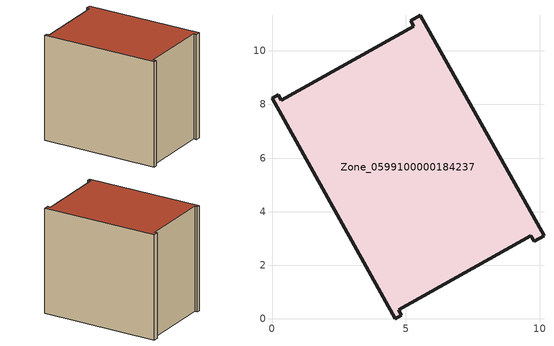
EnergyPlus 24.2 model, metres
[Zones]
Zone_0599100000184237
 floor ground (C_G): 5.54,11.33 10.15,3.1 9.78,2.89 9.66,3.1 4.72,0.34 4.83,0.13 4.59,0 0,8.23 0.23,8.36 0.35,8.15 5.29,10.91 5.17,11.12 z0
 wall outside (C_F): 4.59,0 4.83,0.13 4.72,0.34 9.66,3.1 9.78,2.89 10.15,3.1 5.54,11.33 5.17,11.12 5.29,10.91 0.35,8.15 0.23,8.36 0,8.23 4.59,0 z0:8.4
 roof outside (C_R): 0.35,8.15 0.23,8.36 0,8.23 4.59,0 4.83,0.13 4.72,0.34 9.66,3.1 9.78,2.89 10.15,3.1 5.54,11.33 5.17,11.12 5.29,10.91 z8.4
[BUILDING]
Pand.0599100000184237: North Axis=0; Terrain=City; Loads Convergence Tolerance Value=0.04; Temperature Convergence Tolerance Value=0.4; Solar Distribution=FullExterior; Maximum Number of Warmup Days=25; Minimum Number of Warmup Days=1
[Site:Location]
Rotterdam.The.Hague.AP_ZH_NLD Design_Conditions: Latitude=51.96; Longitude=4.45; Time Zone=1; Elevation=-4.5
[SITE:GROUNDTEMPERATURE:BUILDINGSURFACE]
18, 18, 18, 18, 18, 18, 18, 18, 18, 18, 18, 18
[MATERIAL] Thermal Absorptance=0.9; Solar Absorptance=0.7; Visible Absorptance=0.7
Name | Roughness | Thickness | Conductivity | Density | Specific Heat
G.TC.1965-1974 | MediumSmooth | 0.15 | 0.882353 | 540 | 1210
F.TC.1965-1974 | Rough | 0.3 | 0.697674 | 1920 | 840
R.TC.1965-1974 | MediumRough | 0.2 | 0.232558 | 1500 | 1000
[CONSTRUCTION]
C_G: G.TC.1965-1974
C_F: F.TC.1965-1974
C_R: R.TC.1965-1974
[ZONE]
Zone_0599100000184237: Type=1; Multiplier=1; Ceiling Height=Autocalculate; Volume=Autocalculate; Floor Area=autocalculate; Part of Total Floor Area=Yes
[ZONEINFILTRATION:DESIGNFLOWRATE]
Infil_Zone_0599100000184237: Zone or ZoneList or Space or SpaceList=Zone_0599100000184237; Schedule=AlwaysOn; Design Flow Rate Calculation Method=Flow/Area; Flow Rate per Floor Area=0.003; Constant Term Coefficient=1; Temperature Term Coefficient=0; Velocity Term Coefficient=0; Velocity Squared Term Coefficient=0
[HVACTEMPLATE:ZONE:IDEALLOADSAIRSYSTEM]
Zone_0599100000184237: Maximum Heating Supply Air Temperature=50; Minimum Cooling Supply Air Temperature=13; Maximum Heating Supply Air Humidity Ratio=0.0156; Minimum Cooling Supply Air Humidity Ratio=0.0077; Heating Limit=NoLimit; Cooling Limit=NoLimit; Dehumidification Control Type=ConstantSensibleHeatRatio; Cooling Sensible Heat Ratio=0.7; Dehumidification Setpoint=60; Humidification Control Type=None; Humidification Setpoint=30; Outdoor Air Method=None; Outdoor Air Flow Rate per Person=0.00944; Outdoor Air Flow Rate per Zone Floor Area=0; Outdoor Air Flow Rate per Zone=0; Demand Controlled Ventilation Type=None; Outdoor Air Economizer Type=NoEconomizer; Heat Recovery Type=None; Sensible Heat Recovery Effectiveness=0.7; Latent Heat Recovery Effectiveness=0.65
[ZONECONTROL:THERMOSTAT]
ThermostatControl_Zone_0599100000184237: Zone or ZoneList=Zone_0599100000184237; Control Type Schedule=DualSetpointControlType; Control 1=Thermostat_Zone_0599100000184237; Temperature Difference Between Cutout And Setpoint=0
[THERMOSTATSETPOINT:DUALSETPOINT]
Thermostat_Zone_0599100000184237: Heating Setpoint Temperature Schedule=HeatingSetpoint_Zone_0599100000184237; Cooling Setpoint Temperature Schedule=CoolingSetpoint_Zone_0599100000184237
[SCHEDULE:COMPACT]
HeatingSetpoint_Zone_0599100000184237: Through: 12/31, For: AllDays, Until: 24:00, 21
CoolingSetpoint_Zone_0599100000184237: Through: 12/31, For: AllDays, Until: 24:00, 24
DualSetpointControlType: Through: 12/31, For: AllDays, Until: 24:00, 4
AlwaysOn: Through: 12/31, For: AllDays, Until: 24:00, 1
